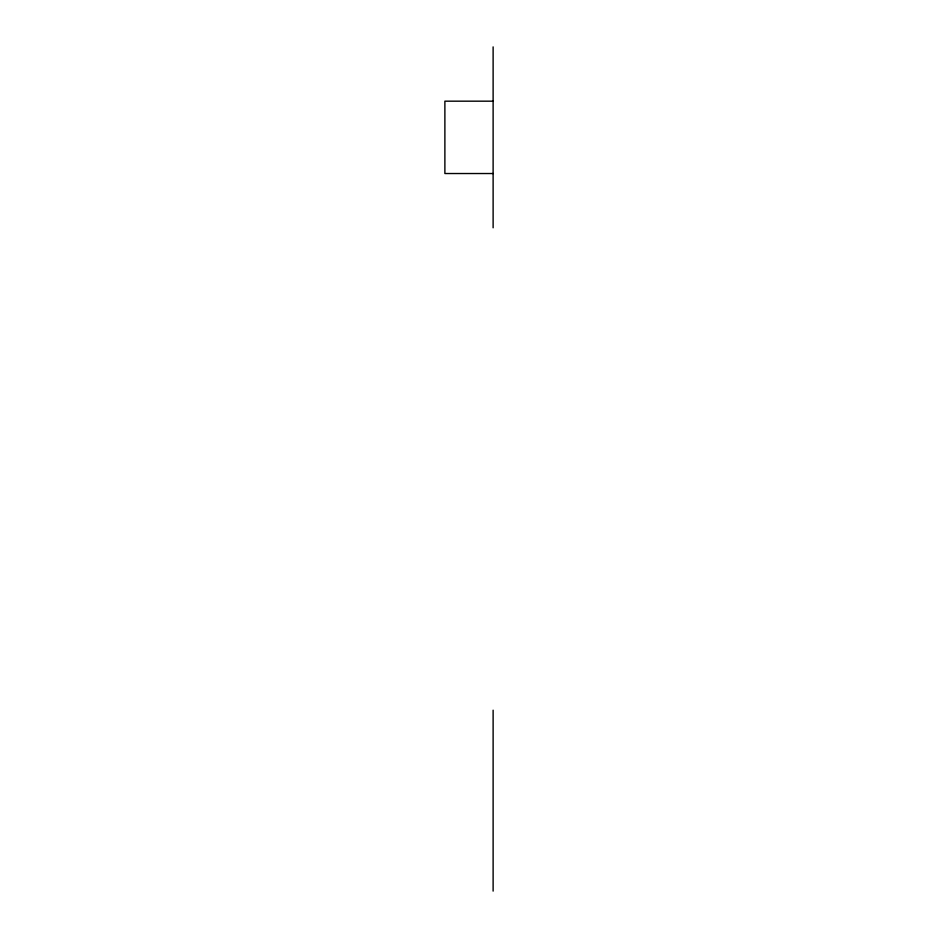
<?xml version="1.0" encoding="UTF-8"?>
<svg xmlns="http://www.w3.org/2000/svg" width="938" height="938" viewBox="0 0 938 938"><rect width="100%" height="100%" fill="white"/><g stroke="black" fill="none" stroke-linecap="round" stroke-linejoin="round"><path stroke-width="1.41" d="M493.118 101.175L444.882 101.175L444.882 173.53L493.118 173.53M493.118 46.9L493.118 227.805M493.118 710.195L493.118 891.1"/></g></svg>
